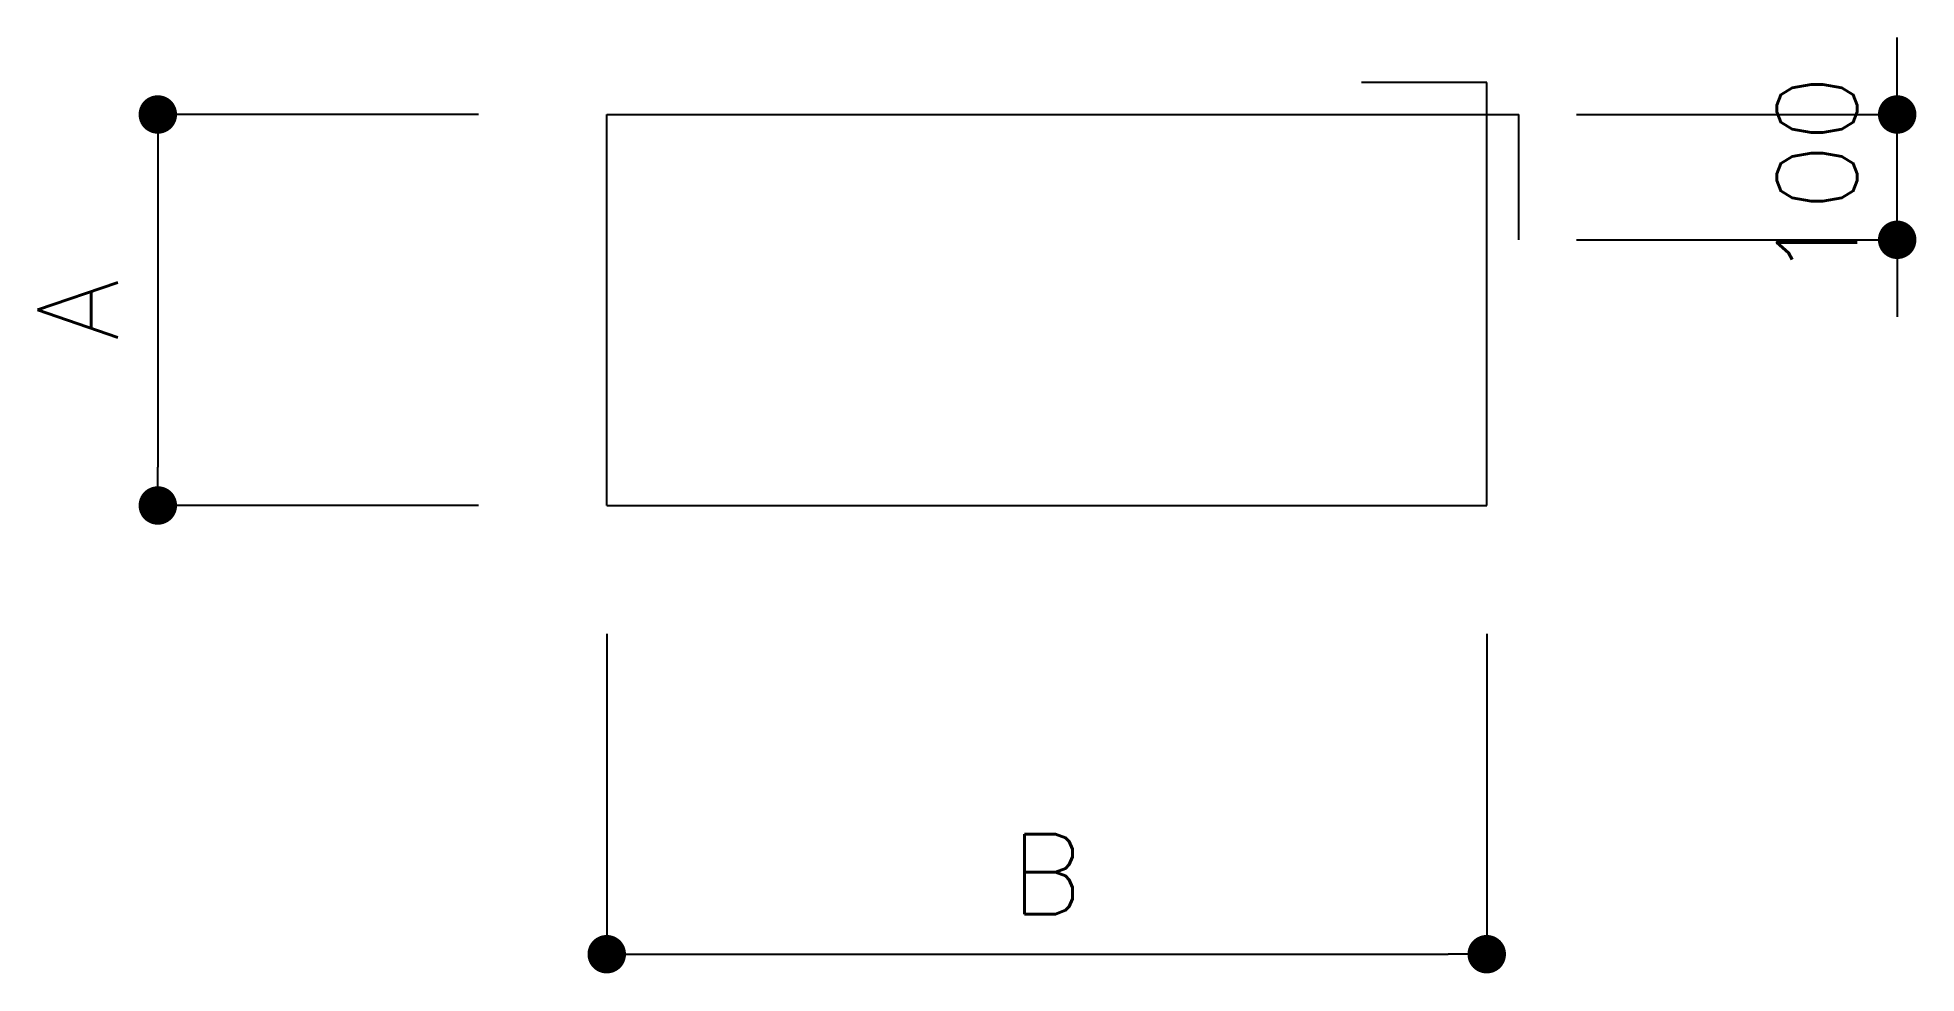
# Model space of a CAD drawing. Header units: millimetres. Extents: x -30.9 to 27.7, y -29.2 to 0.
import ezdxf

# ---------------------------------------------------------------- set-up
doc = ezdxf.new("R2010")
doc.units = ezdxf.units.MM
doc.header["$LTSCALE"] = 500
doc.header["$MEASUREMENT"] = 0
doc.layers.add('rebar', color=7, linetype='Continuous')
doc.styles.add('ROMANS', font='ROMANS.SHX')

# ---------------------------------------------------------------- blocks, each defined once
blk = doc.blocks.new('DOT')
at = {"color": 1}
blk.add_line((0, 0), (-1, 0), dxfattribs=at)
at = {"color": 7, "const_width": 0.5}
blk.add_lwpolyline([(-0.25, 0, 1), (0.25, 0, 1)], format="xyb", close=True, dxfattribs=at)

msp = doc.modelspace()

# ---------------------------------------------------------------- linework, layer by layer
at = {"color": 1}
for p, q in [((27.121, -1.2), (27.121, 0)), ((-17.121, -2.4), (-27.121, -2.4)), ((17.121, -2.4), (27.121, -2.4)), ((27.121, -6.31), (27.121, -2.4)), ((-27.121, -3.6), (-27.121, -13.399)), ((17.121, -6.31), (27.121, -6.31)), ((27.121, -7.51), (27.121, -8.71)), ((-17.121, -14.599), (-27.121, -14.599)), ((-13.121, -18.599), (-13.121, -28.599)), ((14.321, -18.599), (14.321, -28.599)), ((-11.921, -28.599), (13.121, -28.599))]:
    msp.add_line(p, q, dxfattribs=at)
at = {"color": 6}
for p, q in [((14.321, -1.4), (10.411, -1.4)), ((14.321, -14.599), (14.321, -1.4)), ((-13.121, -14.599), (-13.121, -2.4)), ((15.321, -6.31), (15.321, -2.4))]:
    msp.add_line(p, q, dxfattribs=at)
at = {"layer": 'rebar', "color": 6}
for p, q in [((-13.121, -2.4), (15.321, -2.4)), ((-13.121, -14.599), (14.321, -14.599))]:
    msp.add_line(p, q, dxfattribs=at)

# ---------------------------------------------------------------- block references
at = {"color": 1, "xscale": 1.200000000011642, "yscale": 1.200000000011642, "zscale": 1.2}
for p, rotation in [((27.121, -2.4), 270), ((-27.121, -2.4), 90), ((27.121, -6.31), 90), ((-27.121, -14.599), 270), ((-13.121, -28.599), 180)]:
    msp.add_blockref('DOT', p, dxfattribs=dict(at, rotation=rotation))
msp.add_blockref('DOT', (14.321, -28.599), dxfattribs=at)

# ---------------------------------------------------------------- texts
at = {"color": 7, "char_height": 2.5, "attachment_point": 5, "rotation": 90, "style": 'ROMANS'}
for s, insert in [('100', (24.621, -4.355)), ('A', (-29.621, -8.5))]:
    msp.add_mtext(s, dxfattribs=dict(at, insert=insert))
at = {"color": 7, "insert": (0.6, -26.099), "char_height": 2.5, "attachment_point": 5, "style": 'ROMANS'}
msp.add_mtext('B', dxfattribs=at)

doc.saveas('drawing.dxf')
